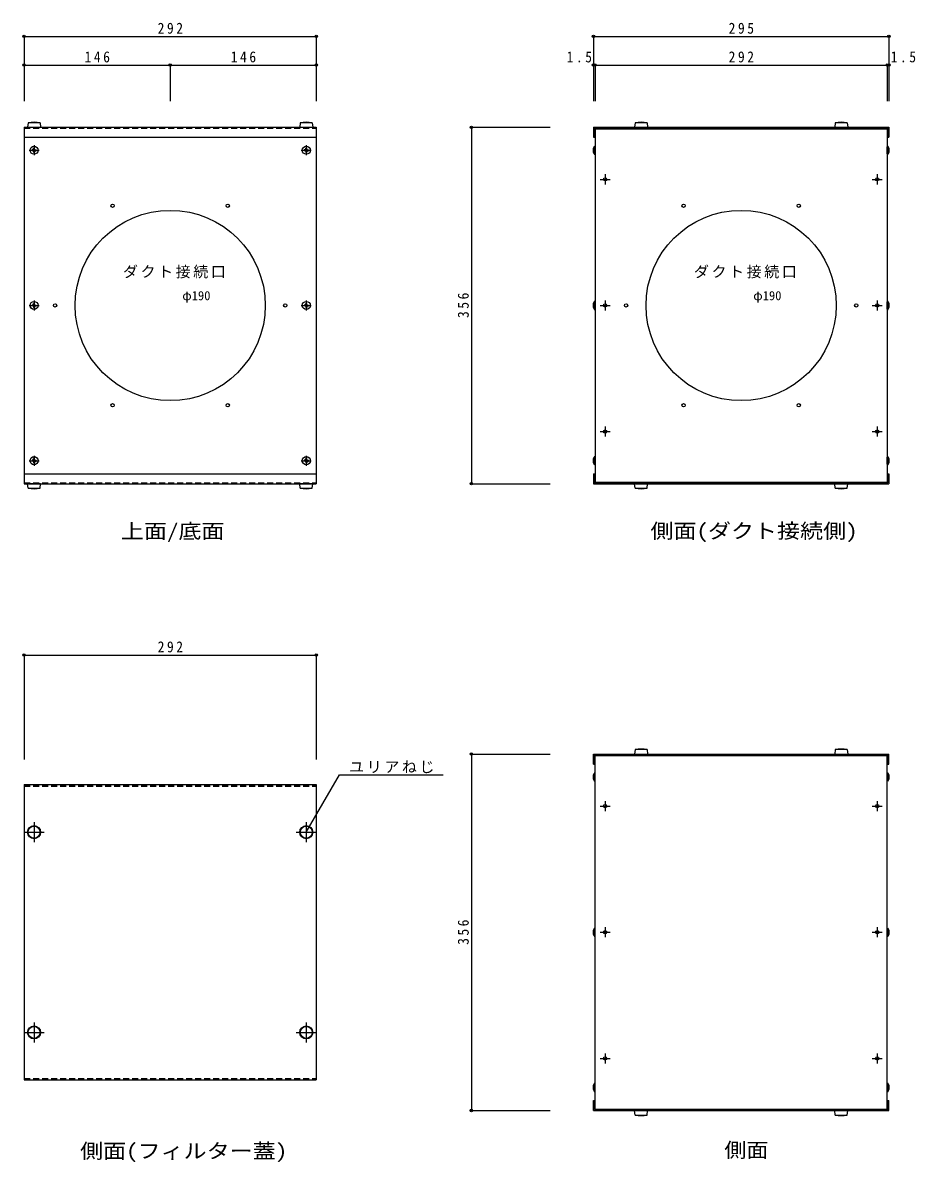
# Model space of a CAD drawing. Units: millimetres at full size, sheet at 1:5. Extents: x -806 to 934, y -491 to 647.
# Drawn here: x 42 to 934, y -491 to 647 of the extents above; entities that cross this region are included whole.
import ezdxf
from ezdxf.enums import TextEntityAlignment as Align

# ---------------------------------------------------------------- set-up
doc = ezdxf.new("R2010")
doc.units = ezdxf.units.MM
doc.header["$LTSCALE"] = 5
doc.header["$PDMODE"] = 32
doc.header["$PDSIZE"] = 2.5
doc.linetypes.add('CHAIN1', pattern=[8, 5, -1, 1, -1])
doc.linetypes.add('DASHED1', pattern=[1.8, 1.2, -0.6])
doc.layers.add('0-0', color=4, linetype='Continuous')
doc.styles.add('ＭＳ ゴシック', font='')
doc.styles.get('ＭＳ ゴシック').set_extended_font_data('MS Gothic')

msp = doc.modelspace()

# ---------------------------------------------------------------- linework, layer by layer
at = {"layer": '0-0'}
for p, q in [((43.521, 633.448), (335.521, 633.448)), ((43.521, 633.448), (43.521, 568.625)), ((335.521, 633.448), (335.521, 568.625)), ((612.435, 633.448), (907.435, 633.448)), ((612.435, 633.448), (612.435, 568.625)), ((907.435, 633.448), (907.435, 568.625)), ((43.521, 604.824), (189.521, 604.824)), ((43.521, 604.824), (43.521, 568.625)), ((189.521, 604.824), (189.521, 568.625)), ((189.521, 604.824), (335.521, 604.824)), ((335.521, 604.824), (335.521, 568.625)), ((612.435, 604.824), (613.935, 604.824)), ((612.435, 604.824), (612.435, 568.625)), ((613.935, 604.824), (613.935, 568.625)), ((613.935, 604.824), (905.935, 604.824)), ((905.935, 604.824), (905.935, 568.625)), ((905.935, 604.824), (907.435, 604.824)), ((907.435, 604.824), (907.435, 568.625)), ((47.521, 547.157), (47.021, 542.657)), ((59.521, 547.157), (47.521, 547.157)), ((59.521, 547.157), (60.021, 542.657)), ((319.521, 547.157), (319.021, 542.657)), ((331.521, 547.157), (319.521, 547.157)), ((331.521, 547.157), (332.021, 542.657)), ((653.935, 547.157), (653.435, 542.657)), ((665.935, 547.157), (653.935, 547.157)), ((665.935, 547.157), (666.435, 542.657)), ((853.935, 547.157), (853.435, 542.657)), ((865.935, 547.157), (853.935, 547.157)), ((865.935, 547.157), (866.435, 542.657)), ((47.021, 542.657), (60.021, 542.657)), ((319.021, 542.657), (332.021, 542.657)), ((490.449, 542.657), (490.449, 186.657)), ((490.449, 542.657), (569.256, 542.657)), ((653.435, 542.657), (666.435, 542.657)), ((853.435, 542.657), (866.435, 542.657)), ((613.385, 523.657), (613.485, 523.657)), ((906.385, 523.657), (906.485, 523.657)), ((52.45, 520.134), (51.497, 520.12)), ((52.45, 519.18), (51.497, 519.194)), ((52.45, 520.134), (52.856, 520.323)), ((52.45, 519.18), (52.856, 518.991)), ((53.044, 520.728), (52.856, 520.323)), ((53.044, 518.586), (52.856, 518.991)), ((53.044, 520.728), (53.058, 521.682)), ((53.044, 518.586), (53.058, 517.632)), ((53.999, 520.728), (53.984, 521.682)), ((53.999, 518.586), (53.984, 517.632)), ((53.999, 520.728), (54.187, 520.323)), ((53.999, 518.586), (54.187, 518.991)), ((54.593, 520.134), (54.187, 520.323)), ((54.593, 519.18), (54.187, 518.991)), ((54.593, 520.134), (55.546, 520.12)), ((54.593, 519.18), (55.546, 519.194)), ((324.45, 520.134), (323.497, 520.12)), ((324.45, 519.18), (323.497, 519.194)), ((324.45, 520.134), (324.856, 520.323)), ((324.45, 519.18), (324.856, 518.991)), ((325.044, 520.728), (324.856, 520.323)), ((325.044, 518.586), (324.856, 518.991)), ((325.044, 520.728), (325.058, 521.682)), ((325.044, 518.586), (325.058, 517.632)), ((325.999, 520.728), (325.984, 521.682)), ((325.999, 518.586), (325.984, 517.632)), ((325.999, 520.728), (326.187, 520.323)), ((325.999, 518.586), (326.187, 518.991)), ((326.593, 520.134), (326.187, 520.323)), ((326.593, 519.18), (326.187, 518.991)), ((326.593, 520.134), (327.546, 520.12)), ((326.593, 519.18), (327.546, 519.194)), ((612.935, 523.207), (612.935, 516.107)), ((613.485, 515.657), (613.385, 515.657)), ((613.935, 523.207), (613.935, 516.107)), ((905.935, 516.107), (905.935, 523.207)), ((906.485, 515.657), (906.385, 515.657)), ((906.935, 516.107), (906.935, 523.207)), ((52.45, 365.134), (51.497, 365.12)), ((52.45, 364.18), (51.497, 364.194)), ((52.45, 365.134), (52.856, 365.323)), ((52.45, 364.18), (52.856, 363.991)), ((53.044, 365.728), (52.856, 365.323)), ((53.044, 365.728), (53.058, 366.682)), ((53.999, 365.728), (53.984, 366.682)), ((53.999, 365.728), (54.187, 365.323)), ((54.593, 365.134), (54.187, 365.323)), ((54.593, 364.18), (54.187, 363.991)), ((54.593, 365.134), (55.546, 365.12)), ((54.593, 364.18), (55.546, 364.194)), ((324.45, 365.134), (323.497, 365.12)), ((324.45, 364.18), (323.497, 364.194)), ((324.45, 365.134), (324.856, 365.323)), ((324.45, 364.18), (324.856, 363.991)), ((325.044, 365.728), (324.856, 365.323)), ((325.044, 365.728), (325.058, 366.682)), ((325.999, 365.728), (325.984, 366.682)), ((325.999, 365.728), (326.187, 365.323)), ((326.593, 365.134), (326.187, 365.323)), ((326.593, 364.18), (326.187, 363.991)), ((326.593, 365.134), (327.546, 365.12)), ((326.593, 364.18), (327.546, 364.194)), ((612.935, 368.207), (612.935, 361.107)), ((613.385, 368.657), (613.485, 368.657)), ((613.935, 368.207), (613.935, 361.107)), ((905.935, 361.107), (905.935, 368.207)), ((906.385, 368.657), (906.485, 368.657)), ((906.935, 361.107), (906.935, 368.207)), ((53.044, 363.586), (52.856, 363.991)), ((53.044, 363.586), (53.058, 362.632)), ((53.999, 363.586), (53.984, 362.632)), ((53.999, 363.586), (54.187, 363.991)), ((325.044, 363.586), (324.856, 363.991)), ((325.044, 363.586), (325.058, 362.632)), ((325.999, 363.586), (325.984, 362.632)), ((325.999, 363.586), (326.187, 363.991)), ((613.485, 360.657), (613.385, 360.657)), ((906.485, 360.657), (906.385, 360.657)), ((52.45, 210.134), (51.497, 210.12)), ((52.45, 209.18), (51.497, 209.194)), ((52.45, 210.134), (52.856, 210.323)), ((52.45, 209.18), (52.856, 208.991)), ((53.044, 210.728), (52.856, 210.323)), ((53.044, 208.586), (52.856, 208.991)), ((53.044, 210.728), (53.058, 211.682)), ((53.044, 208.586), (53.058, 207.632)), ((53.999, 210.728), (53.984, 211.682)), ((53.999, 208.586), (53.984, 207.632)), ((53.999, 210.728), (54.187, 210.323)), ((53.999, 208.586), (54.187, 208.991)), ((54.593, 210.134), (54.187, 210.323)), ((54.593, 209.18), (54.187, 208.991)), ((54.593, 210.134), (55.546, 210.12)), ((54.593, 209.18), (55.546, 209.194)), ((324.45, 210.134), (323.497, 210.12)), ((324.45, 209.18), (323.497, 209.194)), ((324.45, 210.134), (324.856, 210.323)), ((324.45, 209.18), (324.856, 208.991)), ((325.044, 210.728), (324.856, 210.323)), ((325.044, 208.586), (324.856, 208.991)), ((325.044, 210.728), (325.058, 211.682)), ((325.044, 208.586), (325.058, 207.632)), ((325.999, 210.728), (325.984, 211.682)), ((325.999, 208.586), (325.984, 207.632)), ((325.999, 210.728), (326.187, 210.323)), ((325.999, 208.586), (326.187, 208.991)), ((326.593, 210.134), (326.187, 210.323)), ((326.593, 209.18), (326.187, 208.991)), ((326.593, 210.134), (327.546, 210.12)), ((326.593, 209.18), (327.546, 209.194)), ((612.935, 213.207), (612.935, 206.107)), ((613.385, 213.657), (613.485, 213.657)), ((613.485, 205.657), (613.385, 205.657)), ((613.935, 213.207), (613.935, 206.107)), ((905.935, 206.107), (905.935, 213.207)), ((906.385, 213.657), (906.485, 213.657)), ((906.485, 205.657), (906.385, 205.657)), ((906.935, 206.107), (906.935, 213.207)), ((47.521, 182.157), (47.021, 186.657)), ((60.021, 186.657), (47.021, 186.657)), ((47.521, 182.157), (59.521, 182.157)), ((59.521, 182.157), (60.021, 186.657)), ((319.521, 182.157), (319.021, 186.657)), ((332.021, 186.657), (319.021, 186.657)), ((319.521, 182.157), (331.521, 182.157)), ((331.521, 182.157), (332.021, 186.657)), ((490.449, 186.657), (569.256, 186.657)), ((653.935, 182.157), (653.435, 186.657)), ((666.435, 186.657), (653.435, 186.657)), ((653.935, 182.157), (665.935, 182.157)), ((665.935, 182.157), (666.435, 186.657)), ((853.935, 182.157), (853.435, 186.657)), ((866.435, 186.657), (853.435, 186.657)), ((853.935, 182.157), (865.935, 182.157)), ((865.935, 182.157), (866.435, 186.657)), ((43.521, 15.588), (335.521, 15.588)), ((43.521, 15.588), (43.521, -88.893)), ((335.521, 15.588), (335.521, -88.893)), ((653.935, -78.856), (653.435, -83.356)), ((665.935, -78.856), (653.935, -78.856)), ((665.935, -78.856), (666.435, -83.356)), ((853.935, -78.856), (853.435, -83.356)), ((865.935, -78.856), (853.935, -78.856)), ((865.935, -78.856), (866.435, -83.356)), ((490.449, -83.356), (490.449, -439.356)), ((490.449, -83.356), (569.256, -83.356)), ((653.435, -83.356), (666.435, -83.356)), ((853.435, -83.356), (866.435, -83.356)), ((613.485, -102.356), (613.385, -102.356)), ((906.485, -102.356), (906.385, -102.356)), ((612.935, -109.906), (612.935, -102.806)), ((613.385, -110.356), (613.485, -110.356)), ((613.935, -109.906), (613.935, -102.806)), ((905.935, -102.806), (905.935, -109.906)), ((906.385, -110.356), (906.485, -110.356)), ((906.935, -102.806), (906.935, -109.906)), ((612.935, -264.906), (612.935, -257.806)), ((613.485, -257.356), (613.385, -257.356)), ((613.935, -264.906), (613.935, -257.806)), ((905.935, -257.806), (905.935, -264.906)), ((906.485, -257.356), (906.385, -257.356)), ((906.935, -257.806), (906.935, -264.906)), ((613.385, -265.356), (613.485, -265.356)), ((906.385, -265.356), (906.485, -265.356)), ((612.935, -419.906), (612.935, -412.806)), ((613.485, -412.356), (613.385, -412.356)), ((613.385, -420.356), (613.485, -420.356)), ((613.935, -419.906), (613.935, -412.806)), ((905.935, -412.806), (905.935, -419.906)), ((906.485, -412.356), (906.385, -412.356)), ((906.385, -420.356), (906.485, -420.356)), ((906.935, -412.806), (906.935, -419.906)), ((490.449, -439.356), (569.256, -439.356)), ((653.935, -443.856), (653.435, -439.356)), ((666.435, -439.356), (653.435, -439.356)), ((665.935, -443.856), (666.435, -439.356)), ((853.935, -443.856), (853.435, -439.356)), ((866.435, -439.356), (853.435, -439.356)), ((865.935, -443.856), (866.435, -439.356)), ((653.935, -443.856), (665.935, -443.856)), ((853.935, -443.856), (865.935, -443.856))]:
    msp.add_line(p, q, dxfattribs=at)
at = {"layer": '0-0', "color": 7}
for p, q in [((43.521, 542.657), (335.521, 542.657)), ((43.521, 542.657), (43.521, 186.657)), ((335.521, 542.657), (335.521, 186.657)), ((612.435, 542.657), (612.435, 532.657)), ((612.435, 542.657), (907.435, 542.657)), ((613.435, 541.657), (613.435, 532.657)), ((613.435, 541.657), (906.435, 541.657)), ((613.935, 541.157), (905.935, 541.157)), ((905.935, 541.157), (905.935, 188.157)), ((906.435, 541.657), (906.435, 532.657)), ((907.435, 542.657), (907.435, 532.657)), ((43.521, 532.657), (335.521, 532.657)), ((612.435, 532.657), (613.435, 532.657)), ((906.435, 532.657), (907.435, 532.657)), ((43.521, 196.657), (335.521, 196.657)), ((612.435, 196.657), (613.435, 196.657)), ((613.435, 196.657), (613.435, 187.657)), ((906.435, 196.657), (907.435, 196.657)), ((906.435, 196.657), (906.435, 187.657)), ((907.435, 196.657), (907.435, 186.657)), ((43.521, 186.657), (335.521, 186.657)), ((613.435, 187.657), (906.435, 187.657)), ((613.435, -84.356), (906.435, -84.356)), ((613.435, -93.356), (613.435, -84.356)), ((905.935, -437.856), (905.935, -84.856)), ((906.435, -93.356), (906.435, -84.356)), ((907.435, -93.356), (907.435, -83.356)), ((612.435, -93.356), (613.435, -93.356)), ((906.435, -93.356), (907.435, -93.356)), ((43.521, -113.856), (43.521, -408.856)), ((43.521, -408.856), (335.521, -408.856)), ((612.435, -439.356), (612.435, -429.356)), ((612.435, -429.356), (613.435, -429.356)), ((613.435, -438.356), (613.435, -429.356)), ((906.435, -429.356), (907.435, -429.356)), ((906.435, -438.356), (906.435, -429.356)), ((907.435, -439.356), (907.435, -429.356)), ((612.435, -439.356), (907.435, -439.356)), ((613.435, -438.356), (906.435, -438.356)), ((613.935, -437.856), (905.935, -437.856))]:
    msp.add_line(p, q, dxfattribs=at)
at = {"layer": '0-0', "color": 7, "linetype": 'DASHED1'}
for p, q in [((43.521, 541.657), (335.521, 541.657)), ((43.521, 187.657), (335.521, 187.657)), ((43.521, -114.856), (335.521, -114.856)), ((43.521, -115.356), (335.521, -115.356)), ((43.521, -407.356), (335.521, -407.356)), ((43.521, -407.856), (335.521, -407.856))]:
    msp.add_line(p, q, dxfattribs=at)
at = {"layer": '0-0', "linetype": 'CHAIN1'}
for p, q in [((53.521, 524.657), (53.521, 514.657)), ((325.521, 524.657), (325.521, 514.657)), ((48.521, 519.657), (58.521, 519.657)), ((320.521, 519.657), (330.521, 519.657)), ((618.935, 490.657), (628.935, 490.657)), ((623.935, 495.657), (623.935, 485.657)), ((890.935, 490.657), (900.935, 490.657)), ((895.935, 495.657), (895.935, 485.657)), ((48.521, 364.657), (58.521, 364.657)), ((53.521, 369.657), (53.521, 359.657)), ((320.521, 364.657), (330.521, 364.657)), ((325.521, 369.657), (325.521, 359.657)), ((618.935, 364.657), (628.935, 364.657)), ((623.935, 369.657), (623.935, 359.657)), ((890.935, 364.657), (900.935, 364.657)), ((895.935, 369.657), (895.935, 359.657)), ((623.935, 243.657), (623.935, 233.657)), ((895.935, 243.657), (895.935, 233.657)), ((618.935, 238.657), (628.935, 238.657)), ((890.935, 238.657), (900.935, 238.657)), ((48.521, 209.657), (58.521, 209.657)), ((53.521, 214.657), (53.521, 204.657)), ((320.521, 209.657), (330.521, 209.657)), ((325.521, 214.657), (325.521, 204.657)), ((618.935, -135.356), (628.935, -135.356)), ((623.935, -130.356), (623.935, -140.356)), ((890.935, -135.356), (900.935, -135.356)), ((895.935, -130.356), (895.935, -140.356)), ((53.521, -151.356), (53.521, -171.356)), ((325.521, -151.356), (325.521, -171.356)), ((43.521, -161.356), (63.521, -161.356)), ((315.521, -161.356), (335.521, -161.356)), ((618.935, -261.356), (628.935, -261.356)), ((623.935, -256.356), (623.935, -266.356)), ((890.935, -261.356), (900.935, -261.356)), ((895.935, -256.356), (895.935, -266.356)), ((53.521, -351.356), (53.521, -371.356)), ((325.521, -351.356), (325.521, -371.356)), ((43.521, -361.356), (63.521, -361.356)), ((315.521, -361.356), (335.521, -361.356)), ((623.935, -382.356), (623.935, -392.356)), ((895.935, -382.356), (895.935, -392.356)), ((618.935, -387.356), (628.935, -387.356)), ((890.935, -387.356), (900.935, -387.356))]:
    msp.add_line(p, q, dxfattribs=at)
at = {"layer": '0-0', "color": 7}
for points in [[(613.935, 541.157), (613.935, 188.157), (905.935, 188.157)], [(612.435, 196.657), (612.435, 186.657), (907.435, 186.657)], [(612.435, -93.356), (612.435, -83.356), (907.435, -83.356)], [(613.935, -437.856), (613.935, -84.856), (905.935, -84.856)], [(43.521, -113.856), (335.521, -113.856), (335.521, -408.856)]]:
    msp.add_lwpolyline(points, dxfattribs=at)
at = {"layer": '0-0'}
msp.add_lwpolyline([(325.521, -161.356), (358.591, -104.078), (462.183, -104.078)], dxfattribs=at)
for centre, radius in [((53.521, 519.657), 4), ((325.521, 519.657), 4), ((53.521, 364.657), 4), ((325.521, 364.657), 4), ((53.521, 209.657), 4), ((325.521, 209.657), 4), ((53.521, -161.356), 6.5), ((53.521, -161.356), 6.5), ((53.521, -161.356), 6), ((325.521, -161.356), 6.5), ((325.521, -161.356), 6.5), ((325.521, -161.356), 6), ((53.521, -361.356), 6.5), ((53.521, -361.356), 6.5), ((53.521, -361.356), 6), ((325.521, -361.356), 6.5), ((325.521, -361.356), 6.5), ((325.521, -361.356), 6)]:
    msp.add_circle(centre, radius, dxfattribs=at)
at = {"layer": '0-0', "color": 7}
for centre, radius in [((623.935, 490.657), 1.65), ((895.935, 490.657), 1.65), ((189.521, 364.657), 95), ((132.021, 464.25), 1.65), ((247.021, 464.25), 1.65), ((759.935, 364.657), 95), ((759.935, 364.657), 95), ((702.435, 464.25), 1.65), ((817.435, 464.25), 1.65), ((74.521, 364.657), 1.65), ((304.521, 364.657), 1.65), ((623.935, 364.657), 1.65), ((644.935, 364.657), 1.65), ((874.935, 364.657), 1.65), ((895.935, 364.657), 1.65), ((132.021, 265.064), 1.65), ((247.021, 265.064), 1.65), ((702.435, 265.064), 1.65), ((817.435, 265.064), 1.65), ((623.935, 238.657), 1.65), ((895.935, 238.657), 1.65), ((623.935, -135.356), 1.65), ((895.935, -135.356), 1.65), ((623.935, -261.356), 1.65), ((895.935, -261.356), 1.65), ((623.935, -387.356), 1.65), ((895.935, -387.356), 1.65)]:
    msp.add_circle(centre, radius, dxfattribs=at)
at = {"layer": '0-0'}
for centre, radius, start, end in [((53.521, 511.407), 36.25, 80.47272, 99.52728), ((325.521, 511.407), 36.25, 80.47272, 99.52728), ((659.935, 511.407), 36.25, 80.47272, 99.52728), ((859.935, 511.407), 36.25, 80.47272, 99.52728), ((613.385, 523.207), 0.45, 90, 180), ((613.485, 523.207), 0.45, 0, 90), ((906.385, 523.207), 0.45, 90, 180), ((906.485, 523.207), 0.45, 0, 90), ((53.521, 519.657), 2.077, 167.11887, 192.88112), ((53.521, 519.657), 2.077, 77.11887, 102.88112), ((53.521, 519.657), 2.077, 257.11887, 282.88112), ((53.521, 519.657), 2.077, 347.11887, 12.88112), ((325.521, 519.657), 2.077, 167.11887, 192.88112), ((325.521, 519.657), 2.077, 77.11887, 102.88112), ((325.521, 519.657), 2.077, 257.11887, 282.88112), ((325.521, 519.657), 2.077, 347.11887, 12.88112), ((618.737, 519.657), 6.801, 148.53598, 211.464), ((613.385, 516.107), 0.45, 180, 270), ((613.485, 516.107), 0.45, 270, 0), ((906.385, 516.107), 0.45, 180, 270), ((906.485, 516.107), 0.45, 270, 0), ((901.134, 519.657), 6.801, 328.53598, 31.464), ((53.521, 364.657), 2.077, 167.11887, 192.88112), ((53.521, 364.657), 2.077, 77.11887, 102.88112), ((53.521, 364.657), 2.077, 347.11887, 12.88112), ((325.521, 364.657), 2.077, 167.11887, 192.88112), ((325.521, 364.657), 2.077, 77.11887, 102.88112), ((325.521, 364.657), 2.077, 347.11887, 12.88112), ((618.737, 364.657), 6.801, 148.53598, 211.464), ((613.385, 368.207), 0.45, 90, 180), ((613.485, 368.207), 0.45, 0, 90), ((906.385, 368.207), 0.45, 90, 180), ((906.485, 368.207), 0.45, 0, 90), ((901.134, 364.657), 6.801, 328.53598, 31.464), ((53.521, 364.657), 2.077, 257.11887, 282.88112), ((325.521, 364.657), 2.077, 257.11887, 282.88112), ((613.385, 361.107), 0.45, 180, 270), ((613.485, 361.107), 0.45, 270, 0), ((906.385, 361.107), 0.45, 180, 270), ((906.485, 361.107), 0.45, 270, 0), ((53.521, 209.657), 2.077, 167.11887, 192.88112), ((53.521, 209.657), 2.077, 77.11887, 102.88112), ((53.521, 209.657), 2.077, 257.11887, 282.88112), ((53.521, 209.657), 2.077, 347.11887, 12.88112), ((325.521, 209.657), 2.077, 167.11887, 192.88112), ((325.521, 209.657), 2.077, 77.11887, 102.88112), ((325.521, 209.657), 2.077, 257.11887, 282.88112), ((325.521, 209.657), 2.077, 347.11887, 12.88112), ((618.737, 209.657), 6.801, 148.53598, 211.464), ((613.385, 213.207), 0.45, 90, 180), ((613.385, 206.107), 0.45, 180, 270), ((613.485, 213.207), 0.45, 0, 90), ((613.485, 206.107), 0.45, 270, 0), ((906.385, 213.207), 0.45, 90, 180), ((906.385, 206.107), 0.45, 180, 270), ((906.485, 213.207), 0.45, 0, 90), ((906.485, 206.107), 0.45, 270, 0), ((901.134, 209.657), 6.801, 328.53598, 31.464), ((53.521, 217.907), 36.25, 260.47272, 279.52728), ((325.521, 217.907), 36.25, 260.47272, 279.52728), ((659.935, 217.907), 36.25, 260.47272, 279.52728), ((859.935, 217.907), 36.25, 260.47272, 279.52728), ((659.935, -114.606), 36.25, 80.47272, 99.52728), ((859.935, -114.606), 36.25, 80.47272, 99.52728), ((613.385, -102.806), 0.45, 90, 180), ((613.485, -102.806), 0.45, 0, 90), ((906.385, -102.806), 0.45, 90, 180), ((906.485, -102.806), 0.45, 0, 90), ((618.737, -106.356), 6.801, 148.536, 211.46402), ((613.385, -109.906), 0.45, 180, 270), ((613.485, -109.906), 0.45, 270, 0), ((906.385, -109.906), 0.45, 180, 270), ((906.485, -109.906), 0.45, 270, 0), ((901.134, -106.356), 6.801, 328.536, 31.46402), ((618.737, -261.356), 6.801, 148.536, 211.46402), ((613.385, -257.806), 0.45, 90, 180), ((613.485, -257.806), 0.45, 0, 90), ((906.385, -257.806), 0.45, 90, 180), ((906.485, -257.806), 0.45, 0, 90), ((901.134, -261.356), 6.801, 328.536, 31.46402), ((613.385, -264.906), 0.45, 180, 270), ((613.485, -264.906), 0.45, 270, 0), ((906.385, -264.906), 0.45, 180, 270), ((906.485, -264.906), 0.45, 270, 0), ((618.737, -416.356), 6.801, 148.536, 211.46402), ((613.385, -412.806), 0.45, 90, 180), ((613.385, -419.906), 0.45, 180, 270), ((613.485, -412.806), 0.45, 0, 90), ((613.485, -419.906), 0.45, 270, 0), ((906.385, -412.806), 0.45, 90, 180), ((906.385, -419.906), 0.45, 180, 270), ((906.485, -412.806), 0.45, 0, 90), ((906.485, -419.906), 0.45, 270, 0), ((901.134, -416.356), 6.801, 328.536, 31.46402), ((659.935, -408.106), 36.25, 260.47272, 279.52728), ((859.935, -408.106), 36.25, 260.47272, 279.52728)]:
    msp.add_arc(centre, radius, start, end, dxfattribs=at)
for p in [(43.521, 633.448), (335.521, 633.448), (612.435, 633.448), (907.435, 633.448), (43.521, 604.824), (189.521, 604.824), (335.521, 604.824), (612.435, 604.824), (613.935, 604.824), (905.935, 604.824), (907.435, 604.824), (490.449, 542.657), (490.449, 186.657), (43.521, 15.588), (335.521, 15.588), (490.449, -83.356), (490.449, -439.356)]:
    msp.add_point(p, dxfattribs=at)

# ---------------------------------------------------------------- texts
at = {"layer": '0-0', "style": 'ＭＳ ゴシック'}
for p in [(201.584, 367.164), (771.998, 367.164)]:
    msp.add_text('φ190', height=9.164, dxfattribs=at).set_placement(p, align=Align.BOTTOM_LEFT)
at = {"layer": '0-0', "color": 7, "style": 'ＭＳ ゴシック'}
for s, width, p in [('上面/底面', 1.15, (140.285, 127.513)), ('側面(ダクト接続側)', 1.15, (669.328, 127.802)), ('側面(フィルター蓋)', 1.15, (99.51, -491.477)), ('側面', 1.1, (743.152, -490.554))]:
    msp.add_text(s, height=14.66, dxfattribs=dict(at, width=width)).set_placement(p, align=Align.BOTTOM_LEFT)
at = {"layer": '0-0', "color": 7, "char_height": 11, "attachment_point": 7, "style": 'ＭＳ ゴシック'}
for s, insert in [('\\T1.38;\\W0.9;292', (177.021, 635.948)), ('\\T1.38;\\W0.9;295', (747.435, 635.948)), ('\\T1.38;\\W0.9;146', (104.021, 607.324)), ('\\T1.38;\\W0.9;146', (250.021, 607.324)), ('\\T1.38;\\W0.9;1.5', (585.584, 607.297)), ('\\T1.38;\\W0.9;292', (747.435, 607.324)), ('\\T1.38;\\W0.9;1.5', (909.304, 607.346)), ('\\T1.17;ダクト接続口', (142.342, 391.7)), ('\\T1.17;ダクト接続口', (712.756, 391.7)), ('\\T1.38;\\W0.9;292', (177.021, 18.088)), ('\\T1.17;ユリアねじ', (368.361, -102.513))]:
    msp.add_mtext(s, dxfattribs=dict(at, insert=insert))
at = {"layer": '0-0', "color": 7, "char_height": 11, "attachment_point": 7, "rotation": 90, "style": 'ＭＳ ゴシック'}
for s, insert in [('\\T1.38;\\W0.9;356', (487.949, 352.157)), ('\\T1.37;\\W0.9;356', (487.949, -273.856))]:
    msp.add_mtext(s, dxfattribs=dict(at, insert=insert))

doc.saveas('drawing.dxf')
